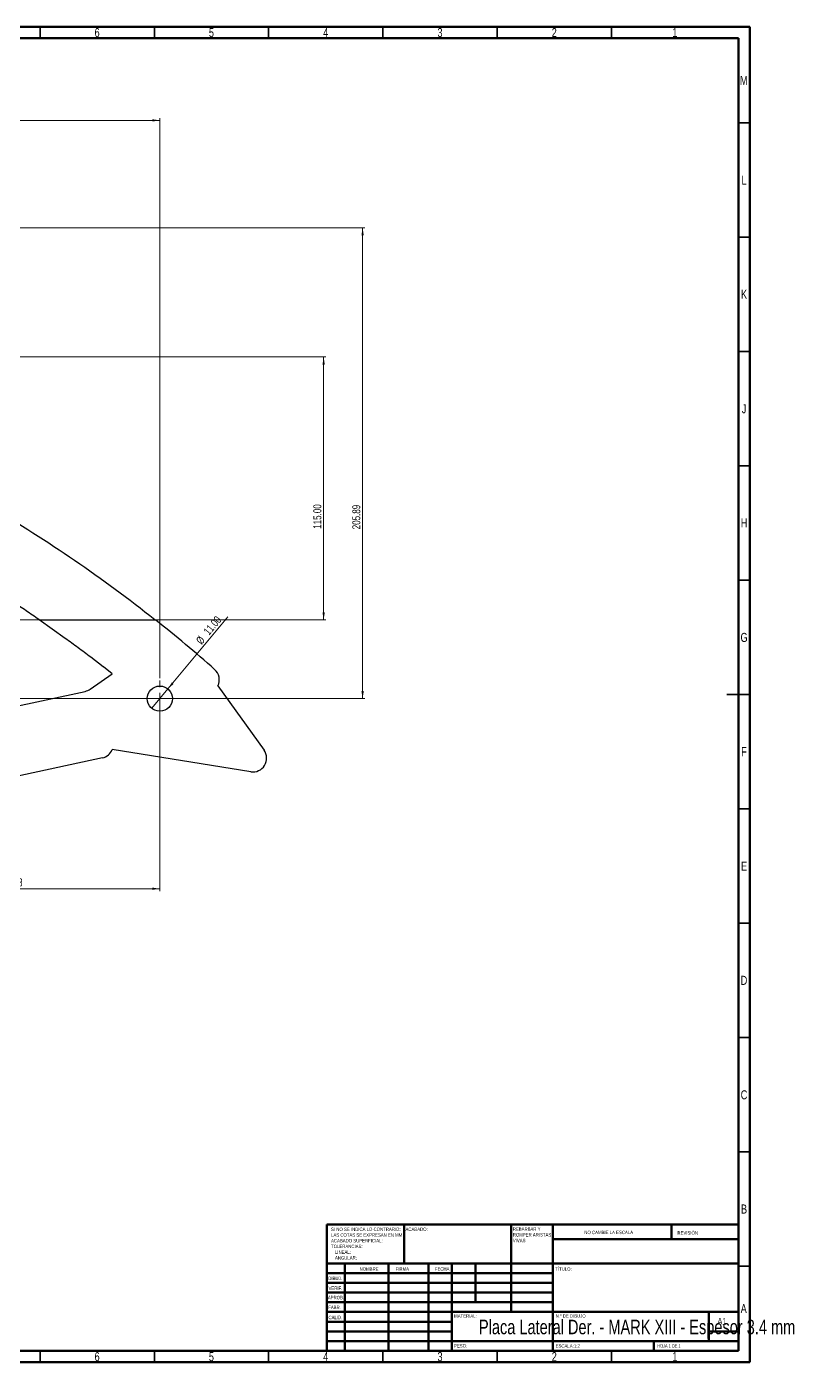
# Model space of a CAD drawing. Header units: millimetres. Extents: x 15 to 855, y 5 to 589.
# Drawn here: x 520 to 855, y 5 to 589 of the extents above; entities that cross this region are included whole.
import ezdxf

# ---------------------------------------------------------------- set-up
doc = ezdxf.new("R2010")
doc.units = ezdxf.units.MM
doc.linetypes.add('CENTERX2', pattern=[20.32, 12.7, -2.54, 2.54, -2.54])
doc.styles.add('SLDTEXTSTYLE0', font='TXT', dxfattribs={"width": 0.75})
doc.styles.add('SLDTEXTSTYLE1', font='TXT', dxfattribs={"width": 0.681818})
doc.dimstyles.new('SLDDIMSTYLE2', dxfattribs={"dimtxt": 3.5, "dimasz": 3.302, "dimexe": 0, "dimexo": 0.0625, "dimgap": 0.875, "dimtad": 1, "dimrnd": 1e-09, "dimzin": 12, "dimdsep": 46, "dimtxsty": 'SLDTEXTSTYLE0', "dimsah": 1, "dimcen": 0.09, "dimadec": 0, "dimazin": 3, "dimtfac": 1, "dimtofl": 0, "dimtmove": 0, "dimatfit": 3, "dimfxl": 0, "dimfrac": 2, "dimtolj": 1, "dimtzin": 12, "dimarcsym": 0})
doc.dimstyles.new('SLDDIMSTYLE3', dxfattribs={"dimtxt": 3.5, "dimasz": 3.302, "dimexe": 0, "dimexo": 0.0625, "dimgap": 0.875, "dimtad": 1, "dimrnd": 1e-09, "dimzin": 4, "dimdsep": 46, "dimtxsty": 'SLDTEXTSTYLE0', "dimblk1": 'NONE', "dimsah": 1, "dimcen": 0, "dimadec": 0, "dimazin": 1, "dimtfac": 1, "dimtmove": 0, "dimatfit": 3, "dimldrblk": 'NONE', "dimfxl": 0, "dimfrac": 2, "dimtolj": 1, "dimtzin": 12, "dimarcsym": 0})
doc.dimstyles.new('SLDDIMSTYLE4', dxfattribs={"dimtxt": 3.5, "dimasz": 3.302, "dimexe": 0, "dimexo": 0.0625, "dimgap": 0.875, "dimtad": 1, "dimrnd": 1e-09, "dimzin": 4, "dimdsep": 46, "dimtxsty": 'SLDTEXTSTYLE0', "dimsah": 1, "dimcen": 0.09, "dimadec": 0, "dimazin": 1, "dimtfac": 1, "dimtofl": 0, "dimtmove": 0, "dimatfit": 3, "dimfxl": 0, "dimfrac": 2, "dimtolj": 1, "dimtzin": 12, "dimarcsym": 0})

# ---------------------------------------------------------------- blocks, each defined once
blk = doc.blocks.new('SW_NOTE_0')
at = {"color": 0, "linetype": 'Continuous', "lineweight": 0, "char_height": 1.5, "attachment_point": 1, "style": 'SLDTEXTSTYLE0'}
for s, insert in [('SI NO SE INDICA LO CONTRARIO:', (0, 1.93)), ('ACABADO SUPERFICIAL:', (0, -3.07)), ('TOLERANCIAS:', (0, -5.57)), ('LAS COTAS SE EXPRESAN EN MM', (0, -0.57)), ('ANGULAR:', (1.69, -10.57)), ('LINEAL:', (1.69, -8.07))]:
    blk.add_mtext(s, dxfattribs=dict(at, insert=insert))
blk = doc.blocks.new('SW_NOTE_0_1')
at = {"color": 0, "linetype": 'Continuous', "lineweight": 0, "char_height": 1.5, "attachment_point": 1, "style": 'SLDTEXTSTYLE0'}
for s, insert in [('REBARBAR Y', (0, 1.93)), ('VIVAS', (0, -3.07)), ('ROMPER ARISTAS', (0, -0.57))]:
    blk.add_mtext(s, dxfattribs=dict(at, insert=insert))
blk = doc.blocks.new('_D_3')
at = {"color": 7, "linetype": 'Continuous', "lineweight": 0}
for p, q in [((356.3, 294.19), (356.3, 211.07)), ((577.88, 294.19), (577.88, 211.07)), ((356.3, 212.07), (577.88, 212.07))]:
    blk.add_line(p, q, dxfattribs=at)
at = {"color": 7, "linetype": 'Continuous', "lineweight": 18}
for points in [[(356.3, 212.07), (359.61, 211.57), (359.61, 212.58)], [(577.88, 212.07), (574.58, 212.58), (574.58, 211.57)]]:
    blk.add_solid(points, dxfattribs=at)
at = {"color": 7, "linetype": 'Continuous', "lineweight": 18, "insert": (507.07, 216.59), "char_height": 3.5, "attachment_point": 1, "style": 'SLDTEXTSTYLE0'}
blk.add_mtext('221.58', dxfattribs=at)
blk = doc.blocks.new('_D_4')
at = {"color": 7, "linetype": 'Continuous', "lineweight": 0}
for p, q in [((357.3, 501.08), (667.6, 501.08)), ((666.6, 295.19), (666.6, 501.08)), ((357.3, 295.19), (667.6, 295.19))]:
    blk.add_line(p, q, dxfattribs=at)
at = {"color": 7, "linetype": 'Continuous', "lineweight": 18}
for points in [[(666.6, 501.08), (666.09, 497.78), (667.11, 497.78)], [(666.6, 295.19), (667.11, 298.49), (666.09, 298.49)]]:
    blk.add_solid(points, dxfattribs=at)
at = {"color": 7, "linetype": 'Continuous', "lineweight": 18, "insert": (662.09, 369.22), "char_height": 3.5, "attachment_point": 1, "rotation": 90, "style": 'SLDTEXTSTYLE0'}
blk.add_mtext('205.89', dxfattribs=at)
blk = doc.blocks.new('_D_5')
at = {"color": 7, "linetype": 'Continuous', "lineweight": 0}
for p, q in [((134.72, 304.19), (134.72, 549.05)), ((577.88, 304.19), (577.88, 549.05)), ((134.72, 548.05), (577.88, 548.05))]:
    blk.add_line(p, q, dxfattribs=at)
at = {"color": 7, "linetype": 'Continuous', "lineweight": 18}
for points in [[(134.72, 548.05), (138.03, 547.54), (138.03, 548.55)], [(577.88, 548.05), (574.58, 548.55), (574.58, 547.54)]]:
    blk.add_solid(points, dxfattribs=at)
at = {"color": 7, "linetype": 'Continuous', "lineweight": 18, "insert": (291.89, 552.56), "char_height": 3.5, "attachment_point": 1, "style": 'SLDTEXTSTYLE0'}
blk.add_mtext('443.16', dxfattribs=at)
blk = doc.blocks.new('_D_6')
at = {"color": 7, "linetype": 'Continuous', "lineweight": 0}
for q in [(607.7, 330.93), (574.36, 290.96)]:
    blk.add_line((581.41, 299.41), q, dxfattribs=at)
at = {"color": 7, "linetype": 'Continuous', "lineweight": 18}
blk.add_solid([(581.41, 299.41), (583.91, 301.62), (583.13, 302.27)], dxfattribs=at)
at = {"color": 7, "linetype": 'Continuous', "lineweight": 18, "char_height": 3.5, "attachment_point": 1, "rotation": 50.1671, "style": 'SLDTEXTSTYLE0'}
for s, insert in [('11.00', (596.75, 324.91)), ('%%c', (593.41, 320.83))]:
    blk.add_mtext(s, dxfattribs=dict(at, insert=insert))
blk = doc.blocks.new('_None')
blk = doc.blocks.new('_D_10')
at = {"color": 7, "linetype": 'Continuous', "lineweight": 0}
for p, q in [((432.63, 444.6), (650.55, 444.6)), ((649.55, 444.6), (649.55, 329.6)), ((484.91, 329.6), (650.55, 329.6))]:
    blk.add_line(p, q, dxfattribs=at)
at = {"color": 7, "linetype": 'Continuous', "lineweight": 18}
for points in [[(649.55, 444.6), (649.05, 441.29), (650.06, 441.29)], [(649.55, 329.6), (650.06, 332.9), (649.05, 332.9)]]:
    blk.add_solid(points, dxfattribs=at)
at = {"color": 7, "linetype": 'Continuous', "lineweight": 18, "insert": (645.04, 369.45), "char_height": 3.5, "attachment_point": 1, "rotation": 90, "style": 'SLDTEXTSTYLE0'}
blk.add_mtext('115.00', dxfattribs=at)
blk = doc.blocks.new('SW_CENTERMARKSYMBOL_9')
at = {"color": 0, "linetype": 'Continuous', "lineweight": 18}
for p, q in [((0, 5), (0, 8)), ((-5, 0), (-8, 0)), ((0, 0), (-2.5, 0)), ((0, 0), (0, 2.5)), ((0, 0), (0, -2.5)), ((0, 0), (2.5, 0)), ((5, 0), (8, 0)), ((0, -5), (0, -8))]:
    blk.add_line(p, q, dxfattribs=at)

msp = doc.modelspace()

# ---------------------------------------------------------------- linework, layer by layer
at = {"color": 7, "linetype": 'Continuous', "lineweight": 70}
for p, q in [((15, 589), (836, 589)), ((20, 584), (831, 584)), ((831, 584), (831, 10)), ((836, 589), (836, 5)), ((831, 10), (20, 10)), ((836, 5), (15, 5))]:
    msp.add_line(p, q, dxfattribs=at)
at = {"color": 7, "linetype": 'Continuous', "lineweight": 35}
for p, q in [((525.5, 584), (525.5, 589)), ((575.5, 584), (575.5, 589)), ((625.5, 584), (625.5, 589)), ((675.5, 584), (675.5, 589)), ((725.5, 584), (725.5, 589)), ((775.5, 584), (775.5, 589)), ((831, 547), (836, 547)), ((831, 497), (836, 497)), ((831, 447), (836, 447)), ((831, 397), (836, 397)), ((831, 347), (836, 347)), ((836, 297), (826, 297)), ((831, 297), (836, 297)), ((831, 247), (836, 247)), ((831, 197), (836, 197)), ((831, 147), (836, 147)), ((831, 97), (836, 97)), ((831, 47), (836, 47)), ((525.5, 10), (525.5, 5)), ((575.5, 10), (575.5, 5)), ((625.5, 10), (625.5, 5)), ((675.5, 10), (675.5, 5)), ((725.5, 10), (725.5, 5)), ((775.5, 10), (775.5, 5))]:
    msp.add_line(p, q, dxfattribs=at)
at = {"color": 7, "linetype": 'Continuous', "lineweight": 25}
for p, q in [((525.13216, 329.69669), (523.63928, 330.72183)), ((536.53344, 321.53143), (525.13216, 329.69669)), ((576.12129, 329.49554), (575.68941, 329.69669)), ((553.12603, 309.11828), (547.65906, 313.30782)), ((547.44683, 299.3122), (557.10564, 306.00541)), ((557.10564, 306.00541), (553.17338, 309.08162)), ((511.16917, 291.01232), (545.2954, 298.37892)), ((603.25327, 300.76555), (623.48646, 272.65889)), ((552.7942, 269.30664), (513.74445, 260.87723)), ((617.67034, 263.22861), (557.08496, 272.90832))]:
    msp.add_line(p, q, dxfattribs=at)
at = {"color": 7, "linetype": 'Continuous'}
msp.add_line((525.27259, 329.59612), (575.90535, 329.59612), dxfattribs=at)
msp.add_line((525.27259, 329.59612), (575.90535, 329.59612), dxfattribs=at)
at = {"color": 7, "linetype": 'CENTERX2', "lineweight": 18}
msp.add_line((356.30336, 295.18639), (577.88336, 295.18639), dxfattribs=at)
at = {"color": 7, "linetype": 'Continuous', "lineweight": 50}
for p, q in [((651, 65.25), (831, 65.25)), ((651, 65.25), (651, 10)), ((684.8, 48.25), (684.8, 65.25)), ((731.6, 65.25), (731.6, 27)), ((749.8, 65.25), (749.8, 10)), ((801.8, 58.875), (801.8, 65.25)), ((831, 58.875), (749.8, 58.875)), ((831, 48.25), (651, 48.25)), ((658.8, 48.25), (658.8, 10)), ((677.99095, 48.25), (677.99095, 10)), ((695.39893, 48.25), (695.39893, 10)), ((705.6, 10), (705.6, 48.25)), ((716, 31.25), (716, 48.25)), ((749.8, 44), (651, 44)), ((749.8, 39.75), (651, 39.75)), ((749.8, 35.5), (651, 35.5)), ((749.8, 31.25), (651, 31.25)), ((705.6, 27), (651, 27)), ((705.6, 27), (831, 27)), ((818, 14.25), (818, 27)), ((705.6, 22.74993), (651, 22.74993)), ((705.6, 18.5), (651, 18.5)), ((831, 18.5), (818, 18.5)), ((651, 14.25), (831, 14.25)), ((794, 10), (794, 14.25))]:
    msp.add_line(p, q, dxfattribs=at)
at = {"color": 7, "linetype": 'Continuous', "lineweight": 25}
msp.add_circle((577.88336, 295.18639), 5.5, dxfattribs=at)
for centre, radius, start, end in [((186.56239, -163.29702), 628.17246, 48.61271217, 51.67317286), ((549.47643, 304.35588), 6, 51.96391051, 52.53575376), ((597.90887, 303.49271), 6, 332.96553792, 48.61271217), ((544.02938, 304.24384), 6, 282.18115615, 304.72058327), ((551.52818, 275.17155), 6, 282.18115615, 337.83930538), ((618.61696, 269.15347), 6, 260.92259002, 35.74904113)]:
    msp.add_arc(centre, radius, start, end, dxfattribs=at)
msp.add_ellipse((186.56239, -165.12215), major_axis=(0, -630.31911), ratio=0.996594347, start_param=2.473539433, end_param=2.612232307, dxfattribs=at)
msp.add_open_spline([(523.63928, 330.72183), (521.73331, 332.01707), (517.92144, 334.60752), (512.14722, 338.40889), (506.33306, 342.14824), (500.47462, 345.81738), (495.74973, 348.70684), (492.97349, 350.36558), (492.17432, 350.84115)], degree=3, knots=[0, 0, 0, 0, 0.1666816158, 0.3333571687, 0.5000267188, 0.6666903292, 0.8333480664, 0.9006144566, 0.9006144566, 0.9006144566, 0.9006144566], dxfattribs=at)
msp.add_open_spline([(547.65906, 313.30782), (545.81668, 314.6945), (542.13191, 317.46788), (538.3996, 320.17691), (536.53344, 321.53143)], degree=3, dxfattribs=at)

# ---------------------------------------------------------------- block references
at = {"color": 7, "linetype": 'Continuous', "lineweight": 0}
for name, p in [('SW_CENTERMARKSYMBOL_9', (577.88336, 295.18639)), ('SW_NOTE_0', (652.80283, 61.98737)), ('SW_NOTE_0_1', (732.30922, 62.06949))]:
    msp.add_blockref(name, p, dxfattribs=at)

# ---------------------------------------------------------------- texts
for s, insert, char_height, attachment_point, style in [('6', (550.46004, 588.4383), 3.96875, 2, 'SLDTEXTSTYLE0'), ('5', (600.46004, 588.4383), 3.96875, 2, 'SLDTEXTSTYLE0'), ('4', (650.46004, 588.4383), 3.96875, 2, 'SLDTEXTSTYLE0'), ('3', (700.46004, 588.4383), 3.96875, 2, 'SLDTEXTSTYLE0'), ('2', (750.46004, 588.4383), 3.96875, 2, 'SLDTEXTSTYLE0'), ('1', (803.21004, 588.4383), 3.96875, 2, 'SLDTEXTSTYLE0'), ('M', (833.36174, 567.49706), 3.96875, 2, 'SLDTEXTSTYLE0'), ('L', (833.45452, 523.9383), 3.96875, 2, 'SLDTEXTSTYLE0'), ('K', (833.48852, 473.99706), 3.96875, 2, 'SLDTEXTSTYLE0'), ('J', (833.46509, 423.9383), 3.96875, 2, 'SLDTEXTSTYLE0'), ('H', (833.49035, 373.99706), 3.96875, 2, 'SLDTEXTSTYLE0'), ('G', (833.48668, 323.9383), 3.96875, 2, 'SLDTEXTSTYLE0'), ('F', (833.45774, 273.99706), 3.96875, 2, 'SLDTEXTSTYLE0'), ('E', (833.50781, 223.9383), 3.96875, 2, 'SLDTEXTSTYLE0'), ('D', (833.45269, 173.99706), 3.96875, 2, 'SLDTEXTSTYLE0'), ('C', (833.45866, 123.9383), 3.96875, 2, 'SLDTEXTSTYLE0'), ('B', (833.4706, 73.99706), 3.96875, 2, 'SLDTEXTSTYLE0'), ('ACABADO:', (685.37129, 63.91927), 1.5, 1, 'SLDTEXTSTYLE0'), ('NO CAMBIE LA ESCALA', (763.61464, 62.53299), 1.5, 1, 'SLDTEXTSTYLE0'), ('REVISIÓN', (804.32758, 62.33491), 1.5, 1, 'SLDTEXTSTYLE0'), ('TÍTULO:', (750.85709, 46.57618), 1.5, 1, 'SLDTEXTSTYLE0'), ('DIBUJ.', (651.5901, 42.42971), 1.5, 1, 'SLDTEXTSTYLE0'), ('NOMBRE', (665.32224, 46.50148), 1.5, 1, 'SLDTEXTSTYLE0'), ('FIRMA', (681.03359, 46.56176), 1.5, 1, 'SLDTEXTSTYLE0'), ('FECHA', (698.2147, 46.57618), 1.5, 1, 'SLDTEXTSTYLE0'), ('VERIF.', (651.69882, 38.15441), 1.5, 1, 'SLDTEXTSTYLE0'), ('APROB.', (651.40172, 34.0643), 1.5, 1, 'SLDTEXTSTYLE0'), ('FABR.', (651.5425, 29.7337), 1.5, 1, 'SLDTEXTSTYLE0'), ('A', (833.33969, 30.49706), 3.96875, 2, 'SLDTEXTSTYLE0'), ('CALID.', (651.66904, 25.34965), 1.5, 1, 'SLDTEXTSTYLE0'), ('MATERIAL:', (706.64586, 25.98606), 1.5, 1, 'SLDTEXTSTYLE0'), ('Placa Lateral Der. - MARK XIII - Espesor 3.4 mm', (786.68995, 23.60691), 6.35, 2, 'SLDTEXTSTYLE0'), ('N.º DE DIBUJO', (751.07397, 25.98606), 1.5, 1, 'SLDTEXTSTYLE0'), ('A1', (821.87116, 24.40639), 2.910417, 1, 'SLDTEXTSTYLE0'), ('PESO:', (706.61781, 12.94931), 1.4986, 1, 'SLDTEXTSTYLE0'), ('ESCALA:1:2', (751.07397, 12.90009), 1.5, 1, 'SLDTEXTSTYLE0'), ('HOJA 1 DE 1', (795.47829, 12.90009), 1.5, 1, 'SLDTEXTSTYLE1'), ('6', (550.46004, 9.4383), 3.96875, 2, 'SLDTEXTSTYLE0'), ('5', (600.46004, 9.4383), 3.96875, 2, 'SLDTEXTSTYLE0'), ('4', (650.46004, 9.4383), 3.96875, 2, 'SLDTEXTSTYLE0'), ('3', (700.46004, 9.4383), 3.96875, 2, 'SLDTEXTSTYLE0'), ('2', (750.46004, 9.4383), 3.96875, 2, 'SLDTEXTSTYLE0'), ('1', (803.21004, 9.4383), 3.96875, 2, 'SLDTEXTSTYLE0')]:
    msp.add_mtext(s, dxfattribs=dict(at, insert=insert, char_height=char_height, attachment_point=attachment_point, style=style))

# ---------------------------------------------------------------- dimensions: what is measured, and where the dimension line sits
at = {"color": 7, "linetype": 'Continuous', "lineweight": 18}
dim = msp.add_linear_dim(base=(577.88336, 548.04666), p1=(134.72336, 303.18639), p2=(577.88336, 303.18639), dimstyle='SLDDIMSTYLE2', dxfattribs=at)
dim.commit()
dim.dimension.update_dxf_attribs({"geometry": '_D_5', "text_midpoint": (298.99815, 548.04666), "dimtype": 160})
for base, p1, p2, angle, dimstyle, picture, middle in [((666.5972, 501.07781), (356.30336, 295.18639), (356.30336, 501.07781), 90, 'SLDDIMSTYLE2', '_D_4', (666.5972, 376.33326)), ((649.55481, 329.59612), (431.62606, 444.596), (483.91313, 329.59612), 90, 'SLDDIMSTYLE4', '_D_10', (649.55481, 376.56258)), ((577.88336, 212.07414), (356.30336, 295.18639), (577.88336, 295.18639), 0, 'SLDDIMSTYLE2', '_D_3', (514.18562, 212.07414))]:
    dim = msp.add_linear_dim(base=base, p1=p1, p2=p2, angle=angle, dimstyle=dimstyle, dxfattribs=at)
    dim.commit()
    dim.dimension.update_dxf_attribs({"geometry": picture, "text_midpoint": middle, "dimtype": 160})
dim = msp.add_diameter_dim_2p(p1=(574.36033, 290.96285), p2=(581.40639, 299.40992), dimstyle='SLDDIMSTYLE3', dxfattribs=at)
dim.commit()
dim.dimension.update_dxf_attribs({"geometry": '_D_6', "text_midpoint": (602.34738, 324.51475), "dimtype": 163})

doc.saveas('drawing.dxf')
